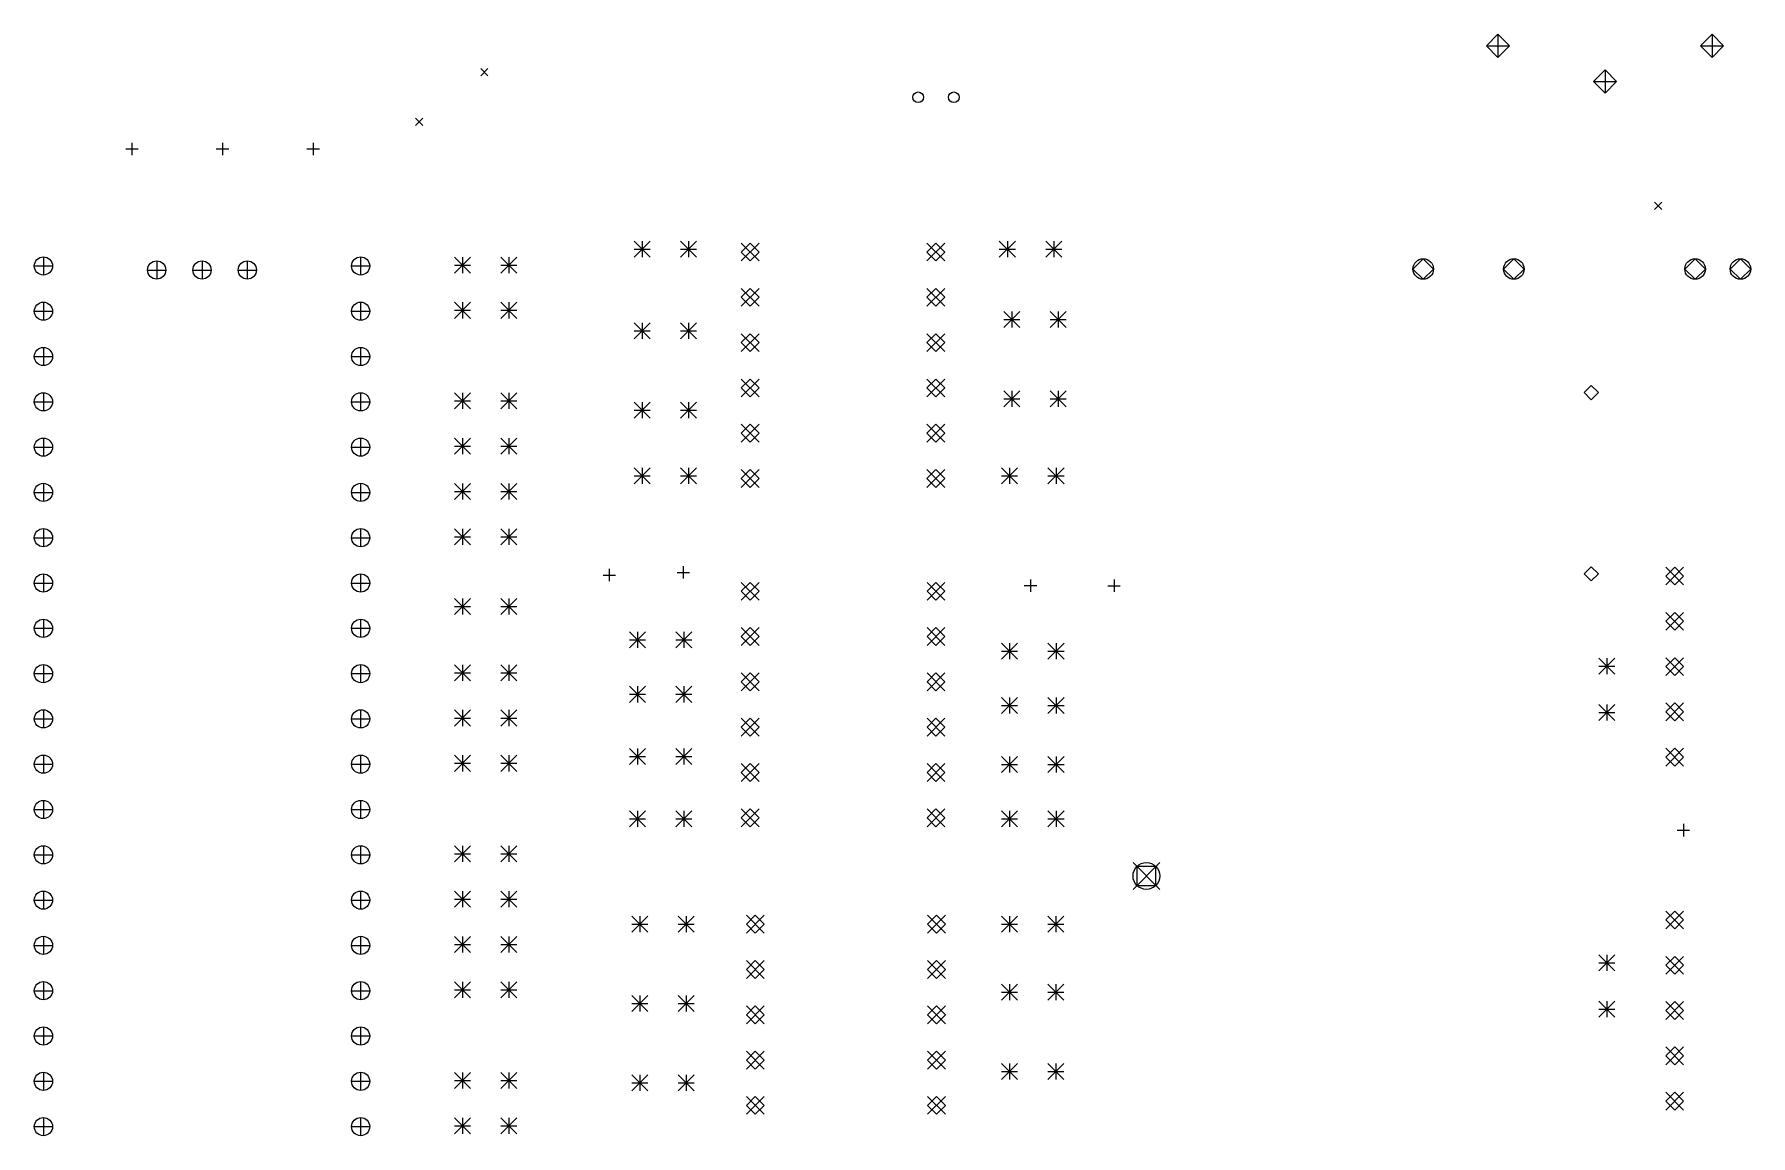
# Model space of a CAD drawing. Extents: x 10 to 419, y -288 to -23.
# Drawn here: x 116.3 to 212.5, y -155.8 to -94 of the extents above; entities that cross this region are included whole.
import ezdxf

# ---------------------------------------------------------------- set-up
doc = ezdxf.new("R2010")
doc.units = 0
doc.layers.add('BLACK', color=7, linetype='CONTINUOUS')

msp = doc.modelspace()

# ---------------------------------------------------------------- linework, layer by layer
at = {"layer": 'BLACK', "linetype": 'CONTINUOUS'}
for p, q in [((198.373, -94.0291), (197.723, -94.6791)), ((198.373, -94.0291), (198.373, -95.3291)), ((199.023, -94.6791), (198.373, -94.0291)), ((210.373, -94.0291), (209.723, -94.6791)), ((210.373, -94.0291), (210.373, -95.3291)), ((211.023, -94.6791), (210.373, -94.0291)), ((197.723, -94.6791), (199.023, -94.6791)), ((197.723, -94.6791), (198.373, -95.3291)), ((198.373, -95.3291), (199.023, -94.6791)), ((209.723, -94.6791), (211.023, -94.6791)), ((209.723, -94.6791), (210.373, -95.3291)), ((210.373, -95.3291), (211.023, -94.6791)), ((141.35, -95.95), (141.75, -96.35)), ((141.75, -95.95), (141.35, -96.35)), ((204.373, -96.0291), (203.723, -96.6791)), ((204.373, -96.0291), (204.373, -97.3291)), ((205.023, -96.6791), (204.373, -96.0291)), ((203.723, -96.6791), (205.023, -96.6791)), ((203.723, -96.6791), (204.373, -97.3291)), ((204.373, -97.3291), (205.023, -96.6791)), ((137.696, -98.733), (138.096, -99.133)), ((138.096, -98.733), (137.696, -99.133)), ((121.443, -100.459), (122.143, -100.459)), ((121.793, -100.109), (121.793, -100.809)), ((126.523, -100.459), (127.223, -100.459)), ((126.873, -100.109), (126.873, -100.809)), ((131.603, -100.459), (132.303, -100.459)), ((131.953, -100.109), (131.953, -100.809)), ((207.15, -103.45), (207.55, -103.85)), ((207.55, -103.45), (207.15, -103.85)), ((149.941, -105.63), (150.841, -106.53)), ((150.841, -105.63), (149.941, -106.53)), ((150.391, -105.63), (150.391, -106.53)), ((152.541, -105.63), (153.441, -106.53)), ((153.441, -105.63), (152.541, -106.53)), ((152.991, -105.63), (152.991, -106.53)), ((155.946, -105.737), (156.946, -106.737)), ((156.946, -105.737), (155.946, -106.737)), ((156.446, -105.737), (155.946, -106.237)), ((156.946, -106.237), (156.446, -105.737)), ((166.36, -105.737), (167.36, -106.737)), ((167.36, -105.737), (166.36, -106.737)), ((166.86, -105.737), (166.36, -106.237)), ((167.36, -106.237), (166.86, -105.737)), ((170.418, -105.63), (171.318, -106.53)), ((171.318, -105.63), (170.418, -106.53)), ((170.868, -105.63), (170.868, -106.53)), ((173.018, -105.63), (173.918, -106.53)), ((173.918, -105.63), (173.018, -106.53)), ((173.468, -105.63), (173.468, -106.53)), ((116.83, -106.506), (116.83, -107.526)), ((123.18, -106.736), (123.18, -107.756)), ((125.72, -106.736), (125.72, -107.756)), ((128.26, -106.736), (128.26, -107.756)), ((134.61, -106.506), (134.61, -107.526)), ((139.871, -106.516), (140.771, -107.416)), ((140.771, -106.516), (139.871, -107.416)), ((140.321, -106.516), (140.321, -107.416)), ((142.471, -106.516), (143.371, -107.416)), ((143.371, -106.516), (142.471, -107.416)), ((142.921, -106.516), (142.921, -107.416)), ((149.941, -106.08), (150.841, -106.08)), ((152.541, -106.08), (153.441, -106.08)), ((155.946, -106.237), (156.446, -106.737)), ((156.446, -106.737), (156.946, -106.237)), ((166.36, -106.237), (166.86, -106.737)), ((166.86, -106.737), (167.36, -106.237)), ((170.418, -106.08), (171.318, -106.08)), ((173.018, -106.08), (173.918, -106.08)), ((194.183, -106.615), (193.608, -107.19)), ((194.758, -107.19), (194.183, -106.615)), ((199.263, -106.615), (198.688, -107.19)), ((199.838, -107.19), (199.263, -106.615)), ((209.423, -106.615), (208.848, -107.19)), ((209.998, -107.19), (209.423, -106.615)), ((211.963, -106.615), (211.388, -107.19)), ((212.538, -107.19), (211.963, -106.615)), ((116.32, -107.016), (117.34, -107.016)), ((122.67, -107.246), (123.69, -107.246)), ((125.21, -107.246), (126.23, -107.246)), ((127.75, -107.246), (128.77, -107.246)), ((134.1, -107.016), (135.12, -107.016)), ((139.871, -106.966), (140.771, -106.966)), ((142.471, -106.966), (143.371, -106.966)), ((193.608, -107.19), (194.183, -107.765)), ((194.183, -107.765), (194.758, -107.19)), ((198.688, -107.19), (199.263, -107.765)), ((199.263, -107.765), (199.838, -107.19)), ((208.848, -107.19), (209.423, -107.765)), ((209.423, -107.765), (209.998, -107.19)), ((211.388, -107.19), (211.963, -107.765)), ((211.963, -107.765), (212.538, -107.19)), ((155.946, -108.277), (156.946, -109.277)), ((156.946, -108.277), (155.946, -109.277)), ((156.446, -108.277), (155.946, -108.777)), ((156.946, -108.777), (156.446, -108.277)), ((166.36, -108.277), (167.36, -109.277)), ((167.36, -108.277), (166.36, -109.277)), ((166.86, -108.277), (166.36, -108.777)), ((167.36, -108.777), (166.86, -108.277)), ((116.32, -109.556), (117.34, -109.556)), ((116.83, -109.046), (116.83, -110.066)), ((134.1, -109.556), (135.12, -109.556)), ((134.61, -109.046), (134.61, -110.066)), ((139.871, -109.056), (140.771, -109.956)), ((140.771, -109.056), (139.871, -109.956)), ((139.871, -109.506), (140.771, -109.506)), ((140.321, -109.056), (140.321, -109.956)), ((142.471, -109.056), (143.371, -109.956)), ((143.371, -109.056), (142.471, -109.956)), ((142.471, -109.506), (143.371, -109.506)), ((142.921, -109.056), (142.921, -109.956)), ((155.946, -108.777), (156.446, -109.277)), ((156.446, -109.277), (156.946, -108.777)), ((166.36, -108.777), (166.86, -109.277)), ((166.86, -109.277), (167.36, -108.777)), ((170.672, -109.567), (171.572, -110.467)), ((171.572, -109.567), (170.672, -110.467)), ((171.122, -109.567), (171.122, -110.467)), ((173.272, -109.567), (174.172, -110.467)), ((174.172, -109.567), (173.272, -110.467)), ((173.722, -109.567), (173.722, -110.467)), ((149.941, -110.202), (150.841, -111.102)), ((150.841, -110.202), (149.941, -111.102)), ((150.391, -110.202), (150.391, -111.102)), ((152.541, -110.202), (153.441, -111.102)), ((153.441, -110.202), (152.541, -111.102)), ((152.991, -110.202), (152.991, -111.102)), ((170.672, -110.017), (171.572, -110.017)), ((173.272, -110.017), (174.172, -110.017)), ((116.83, -111.586), (116.83, -112.606)), ((134.61, -111.586), (134.61, -112.606)), ((149.941, -110.652), (150.841, -110.652)), ((152.541, -110.652), (153.441, -110.652)), ((155.946, -110.817), (156.946, -111.817)), ((156.946, -110.817), (155.946, -111.817)), ((156.446, -110.817), (155.946, -111.317)), ((155.946, -111.317), (156.446, -111.817)), ((156.946, -111.317), (156.446, -110.817)), ((156.446, -111.817), (156.946, -111.317)), ((166.36, -110.817), (167.36, -111.817)), ((167.36, -110.817), (166.36, -111.817)), ((166.86, -110.817), (166.36, -111.317)), ((166.36, -111.317), (166.86, -111.817)), ((167.36, -111.317), (166.86, -110.817)), ((166.86, -111.817), (167.36, -111.317)), ((116.32, -112.096), (117.34, -112.096)), ((134.1, -112.096), (135.12, -112.096)), ((155.946, -113.357), (156.946, -114.357)), ((156.946, -113.357), (155.946, -114.357)), ((156.446, -113.357), (155.946, -113.857)), ((156.946, -113.857), (156.446, -113.357)), ((166.36, -113.357), (167.36, -114.357)), ((167.36, -113.357), (166.36, -114.357)), ((166.86, -113.357), (166.36, -113.857)), ((167.36, -113.857), (166.86, -113.357)), ((116.83, -114.126), (116.83, -115.146)), ((134.61, -114.126), (134.61, -115.146)), ((139.871, -114.136), (140.771, -115.036)), ((140.771, -114.136), (139.871, -115.036)), ((140.321, -114.136), (140.321, -115.036)), ((142.471, -114.136), (143.371, -115.036)), ((143.371, -114.136), (142.471, -115.036)), ((142.921, -114.136), (142.921, -115.036)), ((155.946, -113.857), (156.446, -114.357)), ((156.446, -114.357), (156.946, -113.857)), ((166.36, -113.857), (166.86, -114.357)), ((166.86, -114.357), (167.36, -113.857)), ((170.672, -114.012), (171.572, -114.912)), ((171.572, -114.012), (170.672, -114.912)), ((170.672, -114.462), (171.572, -114.462)), ((171.122, -114.012), (171.122, -114.912)), ((173.272, -114.012), (174.172, -114.912)), ((174.172, -114.012), (173.272, -114.912)), ((173.272, -114.462), (174.172, -114.462)), ((173.722, -114.012), (173.722, -114.912)), ((203.6, -113.72), (203.2, -114.12)), ((203.2, -114.12), (203.6, -114.52)), ((204, -114.12), (203.6, -113.72)), ((203.6, -114.52), (204, -114.12)), ((116.32, -114.636), (117.34, -114.636)), ((134.1, -114.636), (135.12, -114.636)), ((139.871, -114.586), (140.771, -114.586)), ((142.471, -114.586), (143.371, -114.586)), ((149.941, -114.647), (150.841, -115.547)), ((150.841, -114.647), (149.941, -115.547)), ((149.941, -115.097), (150.841, -115.097)), ((150.391, -114.647), (150.391, -115.547)), ((152.541, -114.647), (153.441, -115.547)), ((153.441, -114.647), (152.541, -115.547)), ((152.541, -115.097), (153.441, -115.097)), ((152.991, -114.647), (152.991, -115.547)), ((155.946, -115.897), (156.946, -116.897)), ((156.946, -115.897), (155.946, -116.897)), ((156.446, -115.897), (155.946, -116.397)), ((155.946, -116.397), (156.446, -116.897)), ((156.946, -116.397), (156.446, -115.897)), ((156.446, -116.897), (156.946, -116.397)), ((166.36, -115.897), (167.36, -116.897)), ((167.36, -115.897), (166.36, -116.897)), ((166.86, -115.897), (166.36, -116.397)), ((166.36, -116.397), (166.86, -116.897)), ((167.36, -116.397), (166.86, -115.897)), ((166.86, -116.897), (167.36, -116.397)), ((116.32, -117.176), (117.34, -117.176)), ((116.83, -116.666), (116.83, -117.686)), ((134.1, -117.176), (135.12, -117.176)), ((134.61, -116.666), (134.61, -117.686)), ((139.871, -116.676), (140.771, -117.576)), ((140.771, -116.676), (139.871, -117.576)), ((139.871, -117.126), (140.771, -117.126)), ((140.321, -116.676), (140.321, -117.576)), ((142.471, -116.676), (143.371, -117.576)), ((143.371, -116.676), (142.471, -117.576)), ((142.471, -117.126), (143.371, -117.126)), ((142.921, -116.676), (142.921, -117.576)), ((149.941, -118.33), (150.841, -119.23)), ((150.841, -118.33), (149.941, -119.23)), ((150.391, -118.33), (150.391, -119.23)), ((152.541, -118.33), (153.441, -119.23)), ((153.441, -118.33), (152.541, -119.23)), ((152.991, -118.33), (152.991, -119.23)), ((170.545, -118.33), (171.445, -119.23)), ((171.445, -118.33), (170.545, -119.23)), ((170.995, -118.33), (170.995, -119.23)), ((173.145, -118.33), (174.045, -119.23)), ((174.045, -118.33), (173.145, -119.23)), ((173.595, -118.33), (173.595, -119.23)), ((116.83, -119.206), (116.83, -120.226)), ((134.61, -119.206), (134.61, -120.226)), ((139.871, -119.216), (140.771, -120.116)), ((140.771, -119.216), (139.871, -120.116)), ((140.321, -119.216), (140.321, -120.116)), ((142.471, -119.216), (143.371, -120.116)), ((143.371, -119.216), (142.471, -120.116)), ((142.921, -119.216), (142.921, -120.116)), ((149.941, -118.78), (150.841, -118.78)), ((152.541, -118.78), (153.441, -118.78)), ((155.946, -118.437), (156.946, -119.437)), ((156.946, -118.437), (155.946, -119.437)), ((156.446, -118.437), (155.946, -118.937)), ((155.946, -118.937), (156.446, -119.437)), ((156.946, -118.937), (156.446, -118.437)), ((156.446, -119.437), (156.946, -118.937)), ((166.36, -118.437), (167.36, -119.437)), ((167.36, -118.437), (166.36, -119.437)), ((166.86, -118.437), (166.36, -118.937)), ((166.36, -118.937), (166.86, -119.437)), ((167.36, -118.937), (166.86, -118.437)), ((166.86, -119.437), (167.36, -118.937)), ((170.545, -118.78), (171.445, -118.78)), ((173.145, -118.78), (174.045, -118.78)), ((116.32, -119.716), (117.34, -119.716)), ((134.1, -119.716), (135.12, -119.716)), ((139.871, -119.666), (140.771, -119.666)), ((142.471, -119.666), (143.371, -119.666)), ((116.83, -121.746), (116.83, -122.766)), ((134.61, -121.746), (134.61, -122.766)), ((139.871, -121.756), (140.771, -122.656)), ((140.771, -121.756), (139.871, -122.656)), ((140.321, -121.756), (140.321, -122.656)), ((142.471, -121.756), (143.371, -122.656)), ((143.371, -121.756), (142.471, -122.656)), ((142.921, -121.756), (142.921, -122.656)), ((116.32, -122.256), (117.34, -122.256)), ((134.1, -122.256), (135.12, -122.256)), ((139.871, -122.206), (140.771, -122.206)), ((142.471, -122.206), (143.371, -122.206)), ((148.55, -124), (148.55, -124.7)), ((152.7, -123.85), (152.7, -124.55)), ((203.6, -123.88), (203.2, -124.28)), ((204, -124.28), (203.6, -123.88)), ((207.78, -123.904), (208.78, -124.904)), ((208.78, -123.904), (207.78, -124.904)), ((208.28, -123.904), (207.78, -124.404)), ((208.78, -124.404), (208.28, -123.904)), ((116.32, -124.796), (117.34, -124.796)), ((116.83, -124.286), (116.83, -125.306)), ((134.1, -124.796), (135.12, -124.796)), ((134.61, -124.286), (134.61, -125.306)), ((148.2, -124.35), (148.9, -124.35)), ((152.35, -124.2), (153.05, -124.2)), ((155.952, -124.759), (156.952, -125.759)), ((156.952, -124.759), (155.952, -125.759)), ((156.452, -124.759), (155.952, -125.259)), ((156.952, -125.259), (156.452, -124.759)), ((166.366, -124.759), (167.366, -125.759)), ((167.366, -124.759), (166.366, -125.759)), ((166.866, -124.759), (166.366, -125.259)), ((167.366, -125.259), (166.866, -124.759)), ((171.818, -124.941), (172.518, -124.941)), ((172.168, -124.591), (172.168, -125.291)), ((176.5, -124.95), (177.2, -124.95)), ((176.85, -124.6), (176.85, -125.3)), ((203.2, -124.28), (203.6, -124.68)), ((203.6, -124.68), (204, -124.28)), ((207.78, -124.404), (208.28, -124.904)), ((208.28, -124.904), (208.78, -124.404)), ((139.871, -125.669), (140.771, -126.569)), ((140.771, -125.669), (139.871, -126.569)), ((140.321, -125.669), (140.321, -126.569)), ((142.471, -125.669), (143.371, -126.569)), ((143.371, -125.669), (142.471, -126.569)), ((142.921, -125.669), (142.921, -126.569)), ((155.952, -125.259), (156.452, -125.759)), ((156.452, -125.759), (156.952, -125.259)), ((166.366, -125.259), (166.866, -125.759)), ((166.866, -125.759), (167.366, -125.259)), ((116.83, -126.826), (116.83, -127.846)), ((134.61, -126.826), (134.61, -127.846)), ((139.871, -126.119), (140.771, -126.119)), ((142.471, -126.119), (143.371, -126.119)), ((207.78, -126.444), (208.78, -127.444)), ((208.78, -126.444), (207.78, -127.444)), ((208.28, -126.444), (207.78, -126.944)), ((207.78, -126.944), (208.28, -127.444)), ((208.78, -126.944), (208.28, -126.444)), ((208.28, -127.444), (208.78, -126.944)), ((116.32, -127.336), (117.34, -127.336)), ((134.1, -127.336), (135.12, -127.336)), ((149.687, -127.539), (150.587, -128.439)), ((150.587, -127.539), (149.687, -128.439)), ((150.137, -127.539), (150.137, -128.439)), ((152.287, -127.539), (153.187, -128.439)), ((153.187, -127.539), (152.287, -128.439)), ((152.737, -127.539), (152.737, -128.439)), ((155.952, -127.299), (156.952, -128.299)), ((156.952, -127.299), (155.952, -128.299)), ((156.452, -127.299), (155.952, -127.799)), ((155.952, -127.799), (156.452, -128.299)), ((156.952, -127.799), (156.452, -127.299)), ((156.452, -128.299), (156.952, -127.799)), ((166.366, -127.299), (167.366, -128.299)), ((167.366, -127.299), (166.366, -128.299)), ((166.866, -127.299), (166.366, -127.799)), ((166.366, -127.799), (166.866, -128.299)), ((167.366, -127.799), (166.866, -127.299)), ((166.866, -128.299), (167.366, -127.799)), ((149.687, -127.989), (150.587, -127.989)), ((152.287, -127.989), (153.187, -127.989)), ((170.545, -128.174), (171.445, -129.074)), ((171.445, -128.174), (170.545, -129.074)), ((170.545, -128.624), (171.445, -128.624)), ((170.995, -128.174), (170.995, -129.074)), ((173.145, -128.174), (174.045, -129.074)), ((174.045, -128.174), (173.145, -129.074)), ((173.145, -128.624), (174.045, -128.624)), ((173.595, -128.174), (173.595, -129.074)), ((116.32, -129.876), (117.34, -129.876)), ((116.83, -129.366), (116.83, -130.386)), ((134.1, -129.876), (135.12, -129.876)), ((134.61, -129.366), (134.61, -130.386)), ((139.871, -129.376), (140.771, -130.276)), ((140.771, -129.376), (139.871, -130.276)), ((139.871, -129.826), (140.771, -129.826)), ((140.321, -129.376), (140.321, -130.276)), ((142.471, -129.376), (143.371, -130.276)), ((143.371, -129.376), (142.471, -130.276)), ((142.471, -129.826), (143.371, -129.826)), ((142.921, -129.376), (142.921, -130.276)), ((155.952, -129.839), (156.952, -130.839)), ((156.952, -129.839), (155.952, -130.839)), ((156.452, -129.839), (155.952, -130.339)), ((156.952, -130.339), (156.452, -129.839)), ((166.366, -129.839), (167.366, -130.839)), ((167.366, -129.839), (166.366, -130.839)), ((166.866, -129.839), (166.366, -130.339)), ((167.366, -130.339), (166.866, -129.839)), ((204.02, -129.004), (204.92, -129.904)), ((204.92, -129.004), (204.02, -129.904)), ((204.02, -129.454), (204.92, -129.454)), ((204.47, -129.004), (204.47, -129.904)), ((207.78, -128.984), (208.78, -129.984)), ((208.78, -128.984), (207.78, -129.984)), ((208.28, -128.984), (207.78, -129.484)), ((207.78, -129.484), (208.28, -129.984)), ((208.78, -129.484), (208.28, -128.984)), ((208.28, -129.984), (208.78, -129.484)), ((149.687, -130.587), (150.587, -131.487)), ((150.587, -130.587), (149.687, -131.487)), ((150.137, -130.587), (150.137, -131.487)), ((152.287, -130.587), (153.187, -131.487)), ((153.187, -130.587), (152.287, -131.487)), ((152.737, -130.587), (152.737, -131.487)), ((155.952, -130.339), (156.452, -130.839)), ((156.452, -130.839), (156.952, -130.339)), ((166.366, -130.339), (166.866, -130.839)), ((166.866, -130.839), (167.366, -130.339)), ((149.687, -131.037), (150.587, -131.037)), ((152.287, -131.037), (153.187, -131.037)), ((170.545, -131.222), (171.445, -132.122)), ((171.445, -131.222), (170.545, -132.122)), ((170.545, -131.672), (171.445, -131.672)), ((170.995, -131.222), (170.995, -132.122)), ((173.145, -131.222), (174.045, -132.122)), ((174.045, -131.222), (173.145, -132.122)), ((173.145, -131.672), (174.045, -131.672)), ((173.595, -131.222), (173.595, -132.122)), ((204.02, -131.604), (204.92, -132.504)), ((204.92, -131.604), (204.02, -132.504)), ((204.47, -131.604), (204.47, -132.504)), ((207.78, -131.524), (208.78, -132.524)), ((208.78, -131.524), (207.78, -132.524)), ((208.28, -131.524), (207.78, -132.024)), ((208.78, -132.024), (208.28, -131.524)), ((116.32, -132.416), (117.34, -132.416)), ((116.83, -131.906), (116.83, -132.926)), ((134.1, -132.416), (135.12, -132.416)), ((134.61, -131.906), (134.61, -132.926)), ((139.871, -131.916), (140.771, -132.816)), ((140.771, -131.916), (139.871, -132.816)), ((139.871, -132.366), (140.771, -132.366)), ((140.321, -131.916), (140.321, -132.816)), ((142.471, -131.916), (143.371, -132.816)), ((143.371, -131.916), (142.471, -132.816)), ((142.471, -132.366), (143.371, -132.366)), ((142.921, -131.916), (142.921, -132.816)), ((155.952, -132.379), (156.952, -133.379)), ((156.952, -132.379), (155.952, -133.379)), ((156.452, -132.379), (155.952, -132.879)), ((156.952, -132.879), (156.452, -132.379)), ((166.366, -132.379), (167.366, -133.379)), ((167.366, -132.379), (166.366, -133.379)), ((166.866, -132.379), (166.366, -132.879)), ((167.366, -132.879), (166.866, -132.379)), ((204.02, -132.054), (204.92, -132.054)), ((207.78, -132.024), (208.28, -132.524)), ((208.28, -132.524), (208.78, -132.024)), ((155.952, -132.879), (156.452, -133.379)), ((156.452, -133.379), (156.952, -132.879)), ((166.366, -132.879), (166.866, -133.379)), ((166.866, -133.379), (167.366, -132.879)), ((116.83, -134.446), (116.83, -135.466)), ((134.61, -134.446), (134.61, -135.466)), ((139.871, -134.456), (140.771, -135.356)), ((140.771, -134.456), (139.871, -135.356)), ((140.321, -134.456), (140.321, -135.356)), ((142.471, -134.456), (143.371, -135.356)), ((143.371, -134.456), (142.471, -135.356)), ((142.921, -134.456), (142.921, -135.356)), ((149.687, -134.08), (150.587, -134.98)), ((150.587, -134.08), (149.687, -134.98)), ((149.687, -134.53), (150.587, -134.53)), ((150.137, -134.08), (150.137, -134.98)), ((152.287, -134.08), (153.187, -134.98)), ((153.187, -134.08), (152.287, -134.98)), ((152.287, -134.53), (153.187, -134.53)), ((152.737, -134.08), (152.737, -134.98)), ((170.545, -134.524), (171.445, -135.424)), ((171.445, -134.524), (170.545, -135.424)), ((170.995, -134.524), (170.995, -135.424)), ((173.145, -134.524), (174.045, -135.424)), ((174.045, -134.524), (173.145, -135.424)), ((173.595, -134.524), (173.595, -135.424)), ((207.78, -134.064), (208.78, -135.064)), ((208.78, -134.064), (207.78, -135.064)), ((208.28, -134.064), (207.78, -134.564)), ((207.78, -134.564), (208.28, -135.064)), ((208.78, -134.564), (208.28, -134.064)), ((208.28, -135.064), (208.78, -134.564)), ((116.32, -134.956), (117.34, -134.956)), ((134.1, -134.956), (135.12, -134.956)), ((139.871, -134.906), (140.771, -134.906)), ((142.471, -134.906), (143.371, -134.906)), ((155.952, -134.919), (156.952, -135.919)), ((156.952, -134.919), (155.952, -135.919)), ((156.452, -134.919), (155.952, -135.419)), ((155.952, -135.419), (156.452, -135.919)), ((156.952, -135.419), (156.452, -134.919)), ((156.452, -135.919), (156.952, -135.419)), ((166.366, -134.919), (167.366, -135.919)), ((167.366, -134.919), (166.366, -135.919)), ((166.866, -134.919), (166.366, -135.419)), ((166.366, -135.419), (166.866, -135.919)), ((167.366, -135.419), (166.866, -134.919)), ((166.866, -135.919), (167.366, -135.419)), ((170.545, -134.974), (171.445, -134.974)), ((173.145, -134.974), (174.045, -134.974)), ((116.32, -137.496), (117.34, -137.496)), ((116.83, -136.986), (116.83, -138.006)), ((134.1, -137.496), (135.12, -137.496)), ((134.61, -136.986), (134.61, -138.006)), ((149.687, -137.572), (150.587, -138.472)), ((150.587, -137.572), (149.687, -138.472)), ((150.137, -137.572), (150.137, -138.472)), ((152.287, -137.572), (153.187, -138.472)), ((153.187, -137.572), (152.287, -138.472)), ((152.737, -137.572), (152.737, -138.472)), ((155.952, -137.459), (156.952, -138.459)), ((156.952, -137.459), (155.952, -138.459)), ((156.452, -137.459), (155.952, -137.959)), ((156.952, -137.959), (156.452, -137.459)), ((166.366, -137.459), (167.366, -138.459)), ((167.366, -137.459), (166.366, -138.459)), ((166.866, -137.459), (166.366, -137.959)), ((167.366, -137.959), (166.866, -137.459)), ((170.545, -137.572), (171.445, -138.472)), ((171.445, -137.572), (170.545, -138.472)), ((170.995, -137.572), (170.995, -138.472)), ((173.145, -137.572), (174.045, -138.472)), ((174.045, -137.572), (173.145, -138.472)), ((173.595, -137.572), (173.595, -138.472)), ((149.687, -138.022), (150.587, -138.022)), ((152.287, -138.022), (153.187, -138.022)), ((155.952, -137.959), (156.452, -138.459)), ((156.452, -138.459), (156.952, -137.959)), ((166.366, -137.959), (166.866, -138.459)), ((166.866, -138.459), (167.366, -137.959)), ((170.545, -138.022), (171.445, -138.022)), ((173.145, -138.022), (174.045, -138.022)), ((208.763, -138.305), (208.763, -139.005)), ((208.413, -138.655), (209.113, -138.655)), ((116.32, -140.036), (117.34, -140.036)), ((116.83, -139.526), (116.83, -140.546)), ((134.1, -140.036), (135.12, -140.036)), ((134.61, -139.526), (134.61, -140.546)), ((139.871, -139.536), (140.771, -140.436)), ((140.771, -139.536), (139.871, -140.436)), ((139.871, -139.986), (140.771, -139.986)), ((140.321, -139.536), (140.321, -140.436)), ((142.471, -139.536), (143.371, -140.436)), ((143.371, -139.536), (142.471, -140.436)), ((142.471, -139.986), (143.371, -139.986)), ((142.921, -139.536), (142.921, -140.436)), ((177.914, -140.474), (179.414, -141.974)), ((179.414, -140.474), (177.914, -141.974)), ((179.194, -140.694), (178.133, -140.694)), ((178.133, -140.694), (178.133, -141.754)), ((179.194, -141.754), (179.194, -140.694)), ((116.83, -142.066), (116.83, -143.086)), ((134.61, -142.066), (134.61, -143.086)), ((139.871, -142.076), (140.771, -142.976)), ((140.771, -142.076), (139.871, -142.976)), ((140.321, -142.076), (140.321, -142.976)), ((142.471, -142.076), (143.371, -142.976)), ((143.371, -142.076), (142.471, -142.976)), ((142.921, -142.076), (142.921, -142.976)), ((178.133, -141.754), (179.194, -141.754)), ((116.32, -142.576), (117.34, -142.576)), ((134.1, -142.576), (135.12, -142.576)), ((139.871, -142.526), (140.771, -142.526)), ((142.471, -142.526), (143.371, -142.526)), ((207.78, -143.19), (208.78, -144.19)), ((208.78, -143.19), (207.78, -144.19)), ((208.28, -143.19), (207.78, -143.69)), ((208.78, -143.69), (208.28, -143.19)), ((149.811, -143.478), (150.711, -144.378)), ((150.711, -143.478), (149.811, -144.378)), ((149.811, -143.928), (150.711, -143.928)), ((150.261, -143.478), (150.261, -144.378)), ((152.411, -143.478), (153.311, -144.378)), ((153.311, -143.478), (152.411, -144.378)), ((152.411, -143.928), (153.311, -143.928)), ((152.861, -143.478), (152.861, -144.378)), ((156.238, -143.428), (157.238, -144.428)), ((157.238, -143.428), (156.238, -144.428)), ((156.738, -143.428), (156.238, -143.928)), ((156.238, -143.928), (156.738, -144.428)), ((157.238, -143.928), (156.738, -143.428)), ((156.738, -144.428), (157.238, -143.928)), ((166.398, -143.428), (167.398, -144.428)), ((167.398, -143.428), (166.398, -144.428)), ((166.898, -143.428), (166.398, -143.928)), ((166.398, -143.928), (166.898, -144.428)), ((167.398, -143.928), (166.898, -143.428)), ((166.898, -144.428), (167.398, -143.928)), ((170.542, -143.478), (171.442, -144.378)), ((171.442, -143.478), (170.542, -144.378)), ((170.542, -143.928), (171.442, -143.928)), ((170.992, -143.478), (170.992, -144.378)), ((173.142, -143.478), (174.042, -144.378)), ((174.042, -143.478), (173.142, -144.378)), ((173.142, -143.928), (174.042, -143.928)), ((173.592, -143.478), (173.592, -144.378)), ((207.78, -143.69), (208.28, -144.19)), ((208.28, -144.19), (208.78, -143.69)), ((116.32, -145.116), (117.34, -145.116)), ((116.83, -144.606), (116.83, -145.626)), ((134.1, -145.116), (135.12, -145.116)), ((134.61, -144.606), (134.61, -145.626)), ((139.871, -144.616), (140.771, -145.516)), ((140.771, -144.616), (139.871, -145.516)), ((139.871, -145.066), (140.771, -145.066)), ((140.321, -144.616), (140.321, -145.516)), ((142.471, -144.616), (143.371, -145.516)), ((143.371, -144.616), (142.471, -145.516)), ((142.471, -145.066), (143.371, -145.066)), ((142.921, -144.616), (142.921, -145.516)), ((156.238, -145.968), (157.238, -146.968)), ((157.238, -145.968), (156.238, -146.968)), ((156.738, -145.968), (156.238, -146.468)), ((157.238, -146.468), (156.738, -145.968)), ((166.398, -145.968), (167.398, -146.968)), ((167.398, -145.968), (166.398, -146.968)), ((166.898, -145.968), (166.398, -146.468)), ((167.398, -146.468), (166.898, -145.968)), ((204.02, -145.641), (204.92, -146.541)), ((204.92, -145.641), (204.02, -146.541)), ((204.02, -146.091), (204.92, -146.091)), ((204.47, -145.641), (204.47, -146.541)), ((207.78, -145.73), (208.78, -146.73)), ((208.78, -145.73), (207.78, -146.73)), ((208.28, -145.73), (207.78, -146.23)), ((207.78, -146.23), (208.28, -146.73)), ((208.78, -146.23), (208.28, -145.73)), ((208.28, -146.73), (208.78, -146.23)), ((116.83, -147.146), (116.83, -148.166)), ((134.61, -147.146), (134.61, -148.166)), ((139.871, -147.156), (140.771, -148.056)), ((140.771, -147.156), (139.871, -148.056)), ((140.321, -147.156), (140.321, -148.056)), ((142.471, -147.156), (143.371, -148.056)), ((143.371, -147.156), (142.471, -148.056)), ((142.921, -147.156), (142.921, -148.056)), ((156.238, -146.468), (156.738, -146.968)), ((156.738, -146.968), (157.238, -146.468)), ((166.398, -146.468), (166.898, -146.968)), ((166.898, -146.968), (167.398, -146.468)), ((116.32, -147.656), (117.34, -147.656)), ((134.1, -147.656), (135.12, -147.656)), ((139.871, -147.606), (140.771, -147.606)), ((142.471, -147.606), (143.371, -147.606)), ((149.811, -147.923), (150.711, -148.823)), ((150.711, -147.923), (149.811, -148.823)), ((150.261, -147.923), (150.261, -148.823)), ((152.411, -147.923), (153.311, -148.823)), ((153.311, -147.923), (152.411, -148.823)), ((152.861, -147.923), (152.861, -148.823)), ((170.542, -147.288), (171.442, -148.188)), ((171.442, -147.288), (170.542, -148.188)), ((170.542, -147.738), (171.442, -147.738)), ((170.992, -147.288), (170.992, -148.188)), ((173.142, -147.288), (174.042, -148.188)), ((174.042, -147.288), (173.142, -148.188)), ((173.142, -147.738), (174.042, -147.738)), ((173.592, -147.288), (173.592, -148.188)), ((149.811, -148.373), (150.711, -148.373)), ((152.411, -148.373), (153.311, -148.373)), ((156.238, -148.508), (157.238, -149.508)), ((157.238, -148.508), (156.238, -149.508)), ((156.738, -148.508), (156.238, -149.008)), ((156.238, -149.008), (156.738, -149.508)), ((157.238, -149.008), (156.738, -148.508)), ((156.738, -149.508), (157.238, -149.008)), ((166.398, -148.508), (167.398, -149.508)), ((167.398, -148.508), (166.398, -149.508)), ((166.898, -148.508), (166.398, -149.008)), ((166.398, -149.008), (166.898, -149.508)), ((167.398, -149.008), (166.898, -148.508)), ((166.898, -149.508), (167.398, -149.008)), ((204.02, -148.241), (204.92, -149.141)), ((204.92, -148.241), (204.02, -149.141)), ((204.02, -148.691), (204.92, -148.691)), ((204.47, -148.241), (204.47, -149.141)), ((207.78, -148.27), (208.78, -149.27)), ((208.78, -148.27), (207.78, -149.27)), ((208.28, -148.27), (207.78, -148.77)), ((207.78, -148.77), (208.28, -149.27)), ((208.78, -148.77), (208.28, -148.27)), ((208.28, -149.27), (208.78, -148.77)), ((116.83, -149.686), (116.83, -150.706)), ((134.61, -149.686), (134.61, -150.706)), ((116.32, -150.196), (117.34, -150.196)), ((134.1, -150.196), (135.12, -150.196)), ((156.238, -151.048), (157.238, -152.048)), ((157.238, -151.048), (156.238, -152.048)), ((156.738, -151.048), (156.238, -151.548)), ((157.238, -151.548), (156.738, -151.048)), ((166.398, -151.048), (167.398, -152.048)), ((167.398, -151.048), (166.398, -152.048)), ((166.898, -151.048), (166.398, -151.548)), ((167.398, -151.548), (166.898, -151.048)), ((207.78, -150.81), (208.78, -151.81)), ((208.78, -150.81), (207.78, -151.81)), ((208.28, -150.81), (207.78, -151.31)), ((208.78, -151.31), (208.28, -150.81)), ((156.238, -151.548), (156.738, -152.048)), ((156.738, -152.048), (157.238, -151.548)), ((166.398, -151.548), (166.898, -152.048)), ((166.898, -152.048), (167.398, -151.548)), ((170.542, -151.733), (171.442, -152.633)), ((171.442, -151.733), (170.542, -152.633)), ((170.992, -151.733), (170.992, -152.633)), ((173.142, -151.733), (174.042, -152.633)), ((174.042, -151.733), (173.142, -152.633)), ((173.592, -151.733), (173.592, -152.633)), ((207.78, -151.31), (208.28, -151.81)), ((208.28, -151.81), (208.78, -151.31)), ((116.32, -152.736), (117.34, -152.736)), ((116.83, -152.226), (116.83, -153.246)), ((134.1, -152.736), (135.12, -152.736)), ((134.61, -152.226), (134.61, -153.246)), ((139.871, -152.236), (140.771, -153.136)), ((140.771, -152.236), (139.871, -153.136)), ((139.871, -152.686), (140.771, -152.686)), ((140.321, -152.236), (140.321, -153.136)), ((142.471, -152.236), (143.371, -153.136)), ((143.371, -152.236), (142.471, -153.136)), ((142.471, -152.686), (143.371, -152.686)), ((142.921, -152.236), (142.921, -153.136)), ((149.811, -152.368), (150.711, -153.268)), ((150.711, -152.368), (149.811, -153.268)), ((149.811, -152.818), (150.711, -152.818)), ((150.261, -152.368), (150.261, -153.268)), ((152.411, -152.368), (153.311, -153.268)), ((153.311, -152.368), (152.411, -153.268)), ((152.411, -152.818), (153.311, -152.818)), ((152.861, -152.368), (152.861, -153.268)), ((170.542, -152.183), (171.442, -152.183)), ((173.142, -152.183), (174.042, -152.183)), ((156.238, -153.588), (157.238, -154.588)), ((157.238, -153.588), (156.238, -154.588)), ((156.738, -153.588), (156.238, -154.088)), ((157.238, -154.088), (156.738, -153.588)), ((166.398, -153.588), (167.398, -154.588)), ((167.398, -153.588), (166.398, -154.588)), ((166.898, -153.588), (166.398, -154.088)), ((167.398, -154.088), (166.898, -153.588)), ((207.78, -153.35), (208.78, -154.35)), ((208.78, -153.35), (207.78, -154.35)), ((208.28, -153.35), (207.78, -153.85)), ((207.78, -153.85), (208.28, -154.35)), ((208.78, -153.85), (208.28, -153.35)), ((208.28, -154.35), (208.78, -153.85)), ((116.83, -154.766), (116.83, -155.786)), ((134.61, -154.766), (134.61, -155.786)), ((139.871, -154.776), (140.771, -155.676)), ((140.771, -154.776), (139.871, -155.676)), ((140.321, -154.776), (140.321, -155.676)), ((142.471, -154.776), (143.371, -155.676)), ((143.371, -154.776), (142.471, -155.676)), ((142.921, -154.776), (142.921, -155.676)), ((156.238, -154.088), (156.738, -154.588)), ((156.738, -154.588), (157.238, -154.088)), ((166.398, -154.088), (166.898, -154.588)), ((166.898, -154.588), (167.398, -154.088)), ((116.32, -155.276), (117.34, -155.276)), ((134.1, -155.276), (135.12, -155.276)), ((139.871, -155.226), (140.771, -155.226)), ((142.471, -155.226), (143.371, -155.226))]:
    msp.add_line(p, q, dxfattribs=at)
at = {"layer": 'BLACK'}
for centre, radius in [((165.867, -97.56), 0.3), ((167.867, -97.56), 0.3), ((116.83, -107.016), 0.51), ((123.18, -107.246), 0.51), ((125.72, -107.246), 0.51), ((128.26, -107.246), 0.51), ((134.61, -107.016), 0.51), ((194.183, -107.19), 0.575), ((199.263, -107.19), 0.575), ((209.423, -107.19), 0.575), ((211.963, -107.19), 0.575), ((116.83, -109.556), 0.51), ((134.61, -109.556), 0.51), ((116.83, -112.096), 0.51), ((134.61, -112.096), 0.51), ((116.83, -114.636), 0.51), ((134.61, -114.636), 0.51), ((116.83, -117.176), 0.51), ((134.61, -117.176), 0.51), ((116.83, -119.716), 0.51), ((134.61, -119.716), 0.51), ((116.83, -122.256), 0.51), ((134.61, -122.256), 0.51), ((116.83, -124.796), 0.51), ((134.61, -124.796), 0.51), ((116.83, -127.336), 0.51), ((134.61, -127.336), 0.51), ((116.83, -129.876), 0.51), ((134.61, -129.876), 0.51), ((116.83, -132.416), 0.51), ((134.61, -132.416), 0.51), ((116.83, -134.956), 0.51), ((134.61, -134.956), 0.51), ((116.83, -137.496), 0.51), ((134.61, -137.496), 0.51), ((116.83, -140.036), 0.51), ((134.61, -140.036), 0.51), ((178.664, -141.224), 0.75), ((116.83, -142.576), 0.51), ((134.61, -142.576), 0.51), ((116.83, -145.116), 0.51), ((134.61, -145.116), 0.51), ((116.83, -147.656), 0.51), ((134.61, -147.656), 0.51), ((116.83, -150.196), 0.51), ((134.61, -150.196), 0.51), ((116.83, -152.736), 0.51), ((134.61, -152.736), 0.51), ((116.83, -155.276), 0.51), ((134.61, -155.276), 0.51)]:
    msp.add_circle(centre, radius, dxfattribs=at)

doc.saveas('drawing.dxf')
